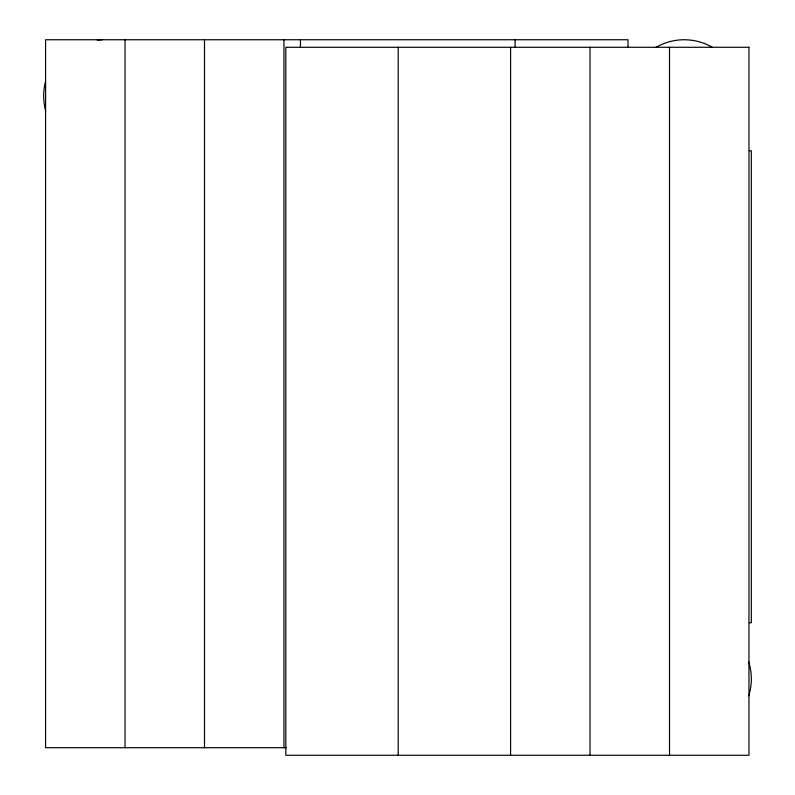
<?xml version="1.0" encoding="UTF-8"?>
<svg xmlns="http://www.w3.org/2000/svg" width="795" height="795" viewBox="0 0 795 795"><rect width="100%" height="100%" fill="white"/><g stroke="black" fill="none" stroke-linecap="round" stroke-linejoin="round"><path stroke-width="1.19" d="M97.427 40.068L99.852 39.75M749.417 150.772L751.335 150.772L751.335 622.753L749.417 622.753M286.2 747.717L45.583 747.717L45.583 39.75L628.02 39.75L628.02 47.283M669.509 47.283L669.509 755.25M590.039 47.283L590.039 755.25M515.11 39.75L515.11 47.283M510.579 47.283L510.579 755.25M398.206 47.283L398.206 755.25M300.421 39.75L300.421 47.203M283.964 39.75L283.964 747.717M204.504 39.75L204.504 747.717M125.044 39.75L125.044 747.717M748.741 662.056A56.187 56.187 0 0 1 748.741 695.814M45.583 110.485A56.187 56.187 0 0 1 45.583 81.398M97.417 39.8A56.187 56.187 0 0 1 102.287 39.8M656.114 47.283A56.187 56.187 0 0 1 712.3 47.283M748.969 47.283L285.822 47.283L285.822 755.25L748.969 755.25L748.969 47.283"/></g></svg>
